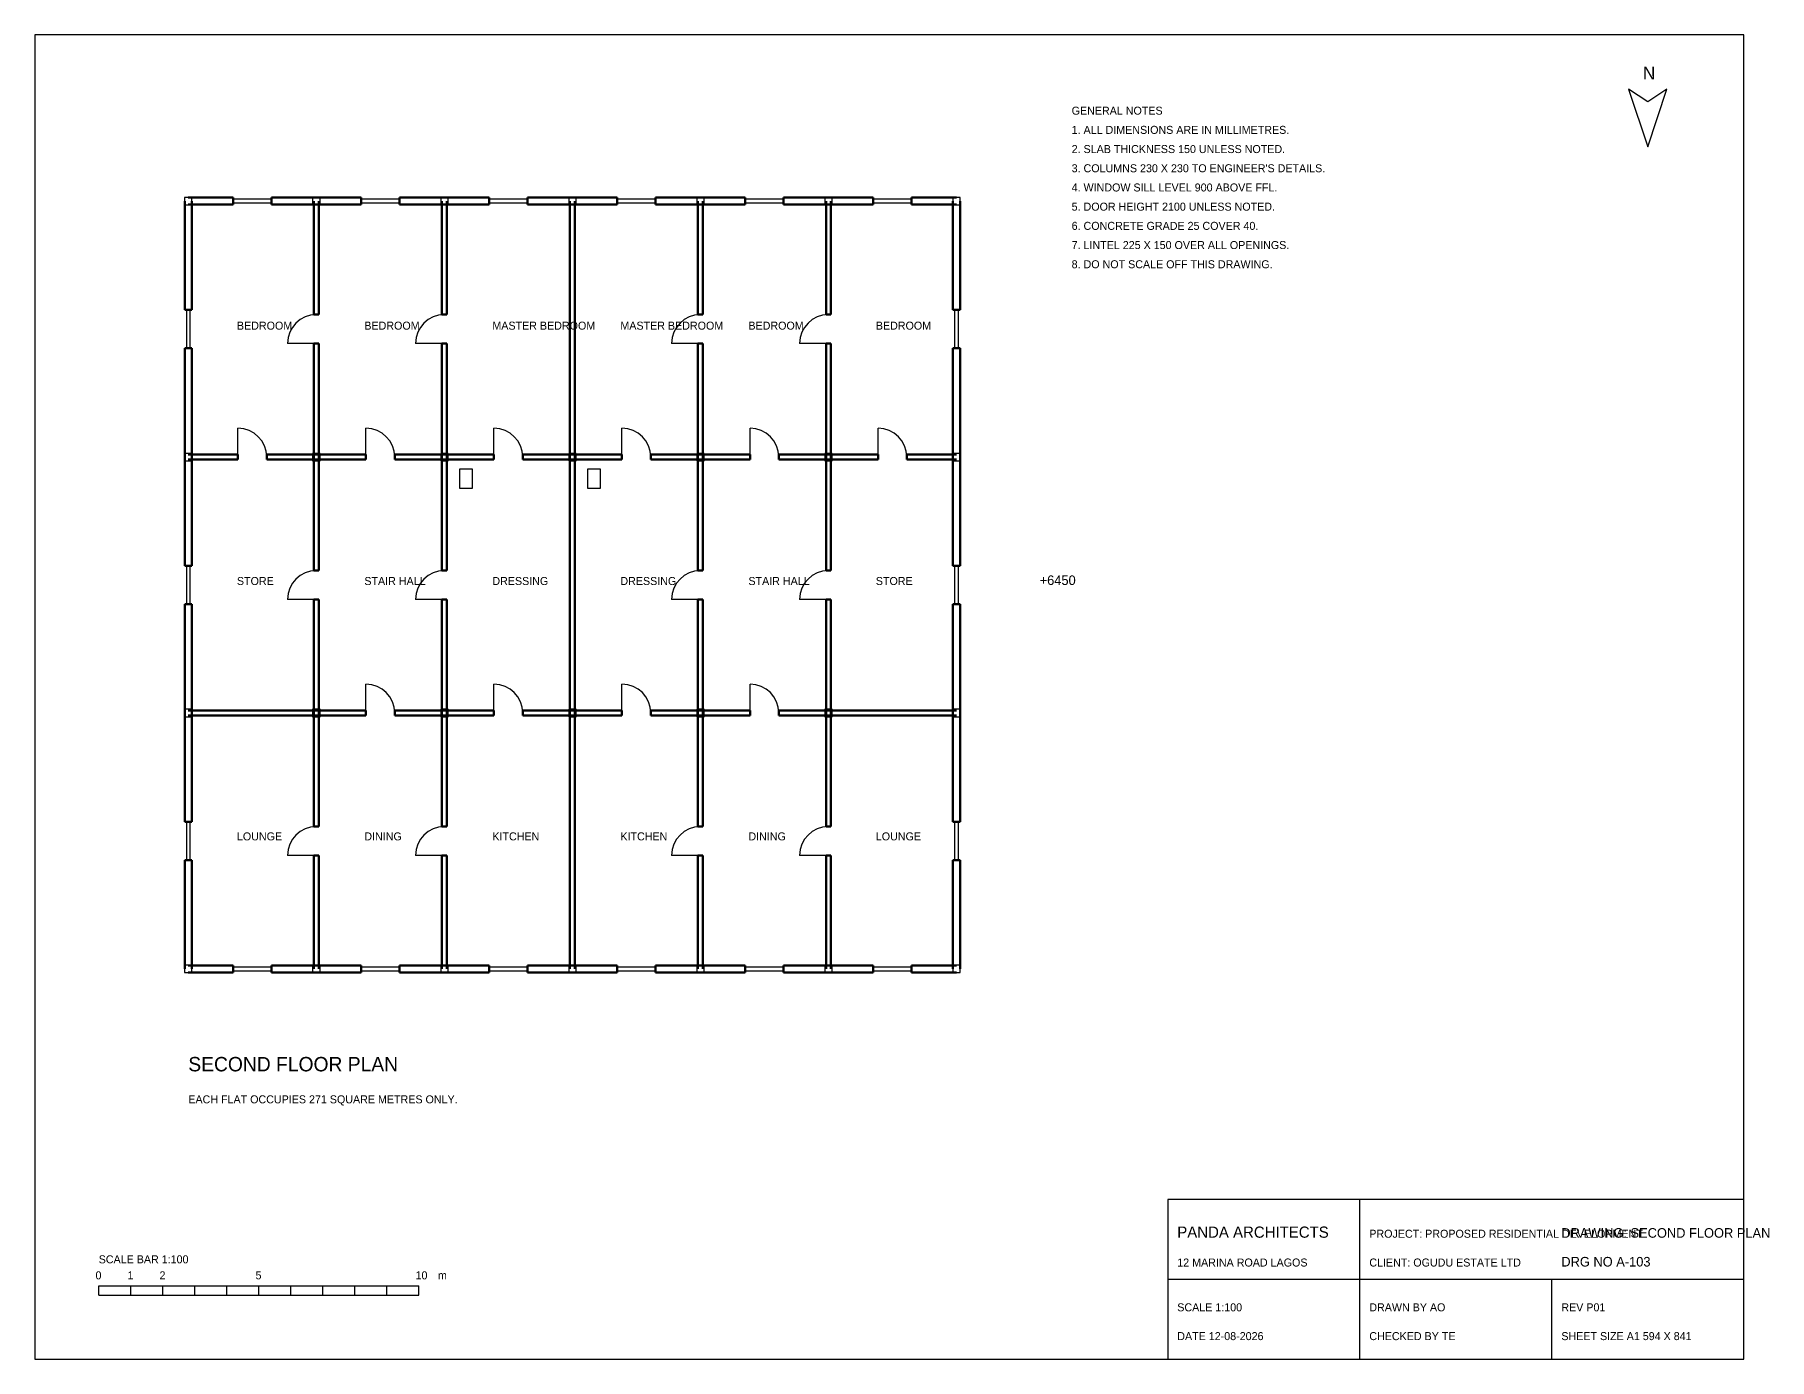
# Model space of a CAD drawing. Header units: millimetres. Extents: x 0 to 343400, y -12200 to 29200.
# Drawn here: x 118800 to 172998, y -12200 to 29200 of the extents above; entities that cross this region are included whole.
import ezdxf

# ---------------------------------------------------------------- set-up
doc = ezdxf.new("R2010")
doc.units = ezdxf.units.MM
doc.layers.get('0').update_dxf_attribs({"color": 1, "linetype": 'CONTINUOUS'})
for name, color, linetype in [('COLUMN', 5, 'CONTINUOUS'), ('DOOR', 3, 'CONTINUOUS'), ('SANITARY', 7, 'CONTINUOUS'), ('TEXT', 6, 'CONTINUOUS'), ('WALL', 4, 'CONTINUOUS'), ('WIND', 2, 'CONTINUOUS')]:
    doc.layers.add(name, color=color, linetype=linetype)

# ---------------------------------------------------------------- blocks, each defined once
blk = doc.blocks.new('TITLEBLOCK-A1')
for p, q in [((6000, 0), (6000, 5000)), ((0, 2500), (18000, 2500)), ((12000, 0), (12000, 2500))]:
    blk.add_line(p, q)
blk.add_lwpolyline([(0, 0), (18000, 0), (18000, 5000), (0, 5000)], close=True)
for s, height, p in [('PANDA ARCHITECTS', 350, (300, 3800)), ('PROJECT: PROPOSED RESIDENTIAL DEVELOPMENT', 250, (6300, 3800)), ('12 MARINA ROAD LAGOS', 250, (300, 2900)), ('CLIENT: OGUDU ESTATE LTD', 250, (6300, 2900)), ('SCALE 1:100', 250, (300, 1500)), ('DRAWN BY AO', 250, (6300, 1500)), ('REV P01', 250, (12300, 1500)), ('DATE 12-08-2026', 250, (300, 600)), ('CHECKED BY TE', 250, (6300, 600)), ('SHEET SIZE A1 594 X 841', 250, (12300, 600))]:
    blk.add_text(s, height=height).set_placement(p)

msp = doc.modelspace()

# ---------------------------------------------------------------- linework, layer by layer
for p, q in [((172200, 29200), (118800, 29200)), ((118800, 29200), (118800, -12200)), ((172200, -12200), (172200, 29200)), ((120800, -9900), (130800, -9900)), ((120800, -10200), (120800, -9900)), ((120800, -10200), (130800, -10200)), ((121800, -10200), (121800, -9900)), ((122800, -10200), (122800, -9900)), ((123800, -10200), (123800, -9900)), ((124800, -10200), (124800, -9900)), ((125800, -10200), (125800, -9900)), ((126800, -10200), (126800, -9900)), ((127800, -10200), (127800, -9900)), ((128800, -10200), (128800, -9900)), ((129800, -10200), (129800, -9900)), ((130800, -10200), (130800, -9900)), ((118800, -12200), (172200, -12200))]:
    msp.add_line(p, q)
msp.add_lwpolyline([(169200, 25700), (169800, 27500), (169200, 27100), (168600, 27500)], close=True)
at = {"layer": 'COLUMN'}
for points in [[(123485, 23885), (123715, 23885), (123715, 24115), (123485, 24115)], [(127485, 23885), (127715, 23885), (127715, 24115), (127485, 24115)], [(131485, 23885), (131715, 23885), (131715, 24115), (131485, 24115)], [(135485, 23885), (135715, 23885), (135715, 24115), (135485, 24115)], [(139485, 23885), (139715, 23885), (139715, 24115), (139485, 24115)], [(143485, 23885), (143715, 23885), (143715, 24115), (143485, 24115)], [(147485, 23885), (147715, 23885), (147715, 24115), (147485, 24115)], [(123485, 15885), (123715, 15885), (123715, 16115), (123485, 16115)], [(127485, 15885), (127715, 15885), (127715, 16115), (127485, 16115)], [(131485, 15885), (131715, 15885), (131715, 16115), (131485, 16115)], [(135485, 15885), (135715, 15885), (135715, 16115), (135485, 16115)], [(139485, 15885), (139715, 15885), (139715, 16115), (139485, 16115)], [(143485, 15885), (143715, 15885), (143715, 16115), (143485, 16115)], [(147485, 15885), (147715, 15885), (147715, 16115), (147485, 16115)], [(123485, 7885), (123715, 7885), (123715, 8115), (123485, 8115)], [(127485, 7885), (127715, 7885), (127715, 8115), (127485, 8115)], [(131485, 7885), (131715, 7885), (131715, 8115), (131485, 8115)], [(135485, 7885), (135715, 7885), (135715, 8115), (135485, 8115)], [(139485, 7885), (139715, 7885), (139715, 8115), (139485, 8115)], [(143485, 7885), (143715, 7885), (143715, 8115), (143485, 8115)], [(147485, 7885), (147715, 7885), (147715, 8115), (147485, 8115)], [(123485, -115), (123715, -115), (123715, 115), (123485, 115)], [(127485, -115), (127715, -115), (127715, 115), (127485, 115)], [(131485, -115), (131715, -115), (131715, 115), (131485, 115)], [(135485, -115), (135715, -115), (135715, 115), (135485, 115)], [(139485, -115), (139715, -115), (139715, 115), (139485, 115)], [(143485, -115), (143715, -115), (143715, 115), (143485, 115)], [(147485, -115), (147715, -115), (147715, 115), (147485, 115)]]:
    msp.add_lwpolyline(points, close=True, dxfattribs=at)
at = {"layer": 'DOOR'}
for p, q in [((127600, 19550), (126700, 19550)), ((131600, 19550), (130700, 19550)), ((139600, 19550), (138700, 19550)), ((143600, 19550), (142700, 19550)), ((125150, 16000), (125150, 16900)), ((129150, 16000), (129150, 16900)), ((133150, 16000), (133150, 16900)), ((137150, 16000), (137150, 16900)), ((141150, 16000), (141150, 16900)), ((145150, 16000), (145150, 16900)), ((127600, 11550), (126700, 11550)), ((131600, 11550), (130700, 11550)), ((139600, 11550), (138700, 11550)), ((143600, 11550), (142700, 11550)), ((129150, 8000), (129150, 8900)), ((133150, 8000), (133150, 8900)), ((137150, 8000), (137150, 8900)), ((141150, 8000), (141150, 8900)), ((127600, 3550), (126700, 3550)), ((131600, 3550), (130700, 3550)), ((139600, 3550), (138700, 3550)), ((143600, 3550), (142700, 3550))]:
    msp.add_line(p, q, dxfattribs=at)
for centre, start, end in [((127600, 19550), 90, 180), ((131600, 19550), 90, 180), ((139600, 19550), 90, 180), ((143600, 19550), 90, 180), ((125150, 16000), 0, 90), ((129150, 16000), 0, 90), ((133150, 16000), 0, 90), ((137150, 16000), 0, 90), ((141150, 16000), 0, 90), ((145150, 16000), 0, 90), ((127600, 11550), 90, 180), ((131600, 11550), 90, 180), ((139600, 11550), 90, 180), ((143600, 11550), 90, 180), ((129150, 8000), 0, 90), ((133150, 8000), 0, 90), ((137150, 8000), 0, 90), ((141150, 8000), 0, 90), ((127600, 3550), 90, 180), ((131600, 3550), 90, 180), ((139600, 3550), 90, 180), ((143600, 3550), 90, 180)]:
    msp.add_arc(centre, 900, start, end, dxfattribs=at)
at = {"layer": 'SANITARY'}
for points in [[(132075, 15025), (132475, 15025), (132475, 15625), (132075, 15625)], [(136075, 15025), (136475, 15025), (136475, 15625), (136075, 15625)]]:
    msp.add_lwpolyline(points, close=True, dxfattribs=at)
at = {"layer": 'WALL', "lineweight": 50}
for p, q in [((123487.5, 20600), (123487.5, 24000)), ((125000, 24112.5), (123600, 24112.5)), ((123600, 23887.5), (125000, 23887.5)), ((123712.5, 24000), (123712.5, 20600)), ((125000, 23887.5), (125000, 24112.5)), ((127600, 24112.5), (126200, 24112.5)), ((126200, 23887.5), (126200, 24112.5)), ((126200, 23887.5), (127600, 23887.5)), ((127525, 20450), (127525, 24000)), ((129000, 24112.5), (127600, 24112.5)), ((127600, 23887.5), (129000, 23887.5)), ((127675, 24000), (127675, 20450)), ((129000, 23887.5), (129000, 24112.5)), ((131600, 24112.5), (130200, 24112.5)), ((130200, 23887.5), (130200, 24112.5)), ((130200, 23887.5), (131600, 23887.5)), ((131525, 20450), (131525, 24000)), ((133000, 24112.5), (131600, 24112.5)), ((131600, 23887.5), (133000, 23887.5)), ((131675, 24000), (131675, 20450)), ((133000, 23887.5), (133000, 24112.5)), ((135600, 24112.5), (134200, 24112.5)), ((134200, 23887.5), (134200, 24112.5)), ((134200, 23887.5), (135600, 23887.5)), ((135525, 16000), (135525, 24000)), ((137000, 24112.5), (135600, 24112.5)), ((135600, 23887.5), (137000, 23887.5)), ((135675, 24000), (135675, 16000)), ((137000, 23887.5), (137000, 24112.5)), ((139600, 24112.5), (138200, 24112.5)), ((138200, 23887.5), (138200, 24112.5)), ((138200, 23887.5), (139600, 23887.5)), ((139525, 20450), (139525, 24000)), ((141000, 24112.5), (139600, 24112.5)), ((139600, 23887.5), (141000, 23887.5)), ((139675, 24000), (139675, 20450)), ((141000, 23887.5), (141000, 24112.5)), ((143600, 24112.5), (142200, 24112.5)), ((142200, 23887.5), (142200, 24112.5)), ((142200, 23887.5), (143600, 23887.5)), ((143525, 20450), (143525, 24000)), ((145000, 24112.5), (143600, 24112.5)), ((143600, 23887.5), (145000, 23887.5)), ((143675, 24000), (143675, 20450)), ((145000, 23887.5), (145000, 24112.5)), ((147600, 24112.5), (146200, 24112.5)), ((146200, 23887.5), (146200, 24112.5)), ((146200, 23887.5), (147600, 23887.5)), ((147487.5, 20600), (147487.5, 24000)), ((147712.5, 24000), (147712.5, 20600)), ((123487.5, 20600), (123712.5, 20600)), ((147487.5, 20600), (147712.5, 20600)), ((127525, 20450), (127675, 20450)), ((131525, 20450), (131675, 20450)), ((139525, 20450), (139675, 20450)), ((143525, 20450), (143675, 20450)), ((127525, 16000), (127525, 19550)), ((127525, 19550), (127675, 19550)), ((127675, 19550), (127675, 16000)), ((131525, 16000), (131525, 19550)), ((131525, 19550), (131675, 19550)), ((131675, 19550), (131675, 16000)), ((139525, 16000), (139525, 19550)), ((139525, 19550), (139675, 19550)), ((139675, 19550), (139675, 16000)), ((143525, 16000), (143525, 19550)), ((143525, 19550), (143675, 19550)), ((143675, 19550), (143675, 16000)), ((123487.5, 16000), (123487.5, 19400)), ((123487.5, 19400), (123712.5, 19400)), ((123712.5, 19400), (123712.5, 16000)), ((147487.5, 16000), (147487.5, 19400)), ((147487.5, 19400), (147712.5, 19400)), ((147712.5, 19400), (147712.5, 16000)), ((123487.5, 12600), (123487.5, 16000)), ((125150, 16075), (123600, 16075)), ((123600, 15925), (125150, 15925)), ((123712.5, 16000), (123712.5, 12600)), ((125150, 15925), (125150, 16075)), ((127600, 16075), (126050, 16075)), ((126050, 15925), (126050, 16075)), ((126050, 15925), (127600, 15925)), ((127525, 12450), (127525, 16000)), ((129150, 16075), (127600, 16075)), ((127600, 15925), (129150, 15925)), ((127675, 16000), (127675, 12450)), ((129150, 15925), (129150, 16075)), ((131600, 16075), (130050, 16075)), ((130050, 15925), (130050, 16075)), ((130050, 15925), (131600, 15925)), ((131525, 12450), (131525, 16000)), ((133150, 16075), (131600, 16075)), ((131600, 15925), (133150, 15925)), ((131675, 16000), (131675, 12450)), ((133150, 15925), (133150, 16075)), ((135600, 16075), (134050, 16075)), ((134050, 15925), (134050, 16075)), ((134050, 15925), (135600, 15925)), ((135525, 8000), (135525, 16000)), ((137150, 16075), (135600, 16075)), ((135600, 15925), (137150, 15925)), ((135675, 16000), (135675, 8000)), ((137150, 15925), (137150, 16075)), ((139600, 16075), (138050, 16075)), ((138050, 15925), (138050, 16075)), ((138050, 15925), (139600, 15925)), ((139525, 12450), (139525, 16000)), ((141150, 16075), (139600, 16075)), ((139600, 15925), (141150, 15925)), ((139675, 16000), (139675, 12450)), ((141150, 15925), (141150, 16075)), ((143600, 16075), (142050, 16075)), ((142050, 15925), (142050, 16075)), ((142050, 15925), (143600, 15925)), ((143525, 12450), (143525, 16000)), ((145150, 16075), (143600, 16075)), ((143600, 15925), (145150, 15925)), ((143675, 16000), (143675, 12450)), ((145150, 15925), (145150, 16075)), ((147600, 16075), (146050, 16075)), ((146050, 15925), (146050, 16075)), ((146050, 15925), (147600, 15925)), ((147487.5, 12600), (147487.5, 16000)), ((147712.5, 16000), (147712.5, 12600)), ((123487.5, 12600), (123712.5, 12600)), ((147487.5, 12600), (147712.5, 12600)), ((127525, 12450), (127675, 12450)), ((131525, 12450), (131675, 12450)), ((139525, 12450), (139675, 12450)), ((143525, 12450), (143675, 12450)), ((123487.5, 8000), (123487.5, 11400)), ((123487.5, 11400), (123712.5, 11400)), ((123712.5, 11400), (123712.5, 8000)), ((127525, 8000), (127525, 11550)), ((127525, 11550), (127675, 11550)), ((127675, 11550), (127675, 8000)), ((131525, 8000), (131525, 11550)), ((131525, 11550), (131675, 11550)), ((131675, 11550), (131675, 8000)), ((139525, 8000), (139525, 11550)), ((139525, 11550), (139675, 11550)), ((139675, 11550), (139675, 8000)), ((143525, 8000), (143525, 11550)), ((143525, 11550), (143675, 11550)), ((143675, 11550), (143675, 8000)), ((147487.5, 8000), (147487.5, 11400)), ((147487.5, 11400), (147712.5, 11400)), ((147712.5, 11400), (147712.5, 8000)), ((123487.5, 4600), (123487.5, 8000)), ((127600, 8075), (123600, 8075)), ((123600, 7925), (127600, 7925)), ((123712.5, 8000), (123712.5, 4600)), ((127525, 4450), (127525, 8000)), ((129150, 8075), (127600, 8075)), ((127600, 7925), (129150, 7925)), ((127675, 8000), (127675, 4450)), ((129150, 7925), (129150, 8075)), ((131600, 8075), (130050, 8075)), ((130050, 7925), (130050, 8075)), ((130050, 7925), (131600, 7925)), ((131525, 4450), (131525, 8000)), ((133150, 8075), (131600, 8075)), ((131600, 7925), (133150, 7925)), ((131675, 8000), (131675, 4450)), ((133150, 7925), (133150, 8075)), ((135600, 8075), (134050, 8075)), ((134050, 7925), (134050, 8075)), ((134050, 7925), (135600, 7925)), ((135525, 0), (135525, 8000)), ((137150, 8075), (135600, 8075)), ((135600, 7925), (137150, 7925)), ((135675, 8000), (135675, 0)), ((137150, 7925), (137150, 8075)), ((139600, 8075), (138050, 8075)), ((138050, 7925), (138050, 8075)), ((138050, 7925), (139600, 7925)), ((139525, 4450), (139525, 8000)), ((141150, 8075), (139600, 8075)), ((139600, 7925), (141150, 7925)), ((139675, 8000), (139675, 4450)), ((141150, 7925), (141150, 8075)), ((143600, 8075), (142050, 8075)), ((142050, 7925), (142050, 8075)), ((142050, 7925), (143600, 7925)), ((143525, 4450), (143525, 8000)), ((147600, 8075), (143600, 8075)), ((143600, 7925), (147600, 7925)), ((143675, 8000), (143675, 4450)), ((147487.5, 4600), (147487.5, 8000)), ((147712.5, 8000), (147712.5, 4600)), ((123487.5, 4600), (123712.5, 4600)), ((127525, 4450), (127675, 4450)), ((131525, 4450), (131675, 4450)), ((139525, 4450), (139675, 4450)), ((143525, 4450), (143675, 4450)), ((147487.5, 4600), (147712.5, 4600)), ((123487.5, 0), (123487.5, 3400)), ((123487.5, 3400), (123712.5, 3400)), ((123712.5, 3400), (123712.5, 0)), ((127525, 0), (127525, 3550)), ((127525, 3550), (127675, 3550)), ((127675, 3550), (127675, 0)), ((131525, 0), (131525, 3550)), ((131525, 3550), (131675, 3550)), ((131675, 3550), (131675, 0)), ((139525, 0), (139525, 3550)), ((139525, 3550), (139675, 3550)), ((139675, 3550), (139675, 0)), ((143525, 0), (143525, 3550)), ((143525, 3550), (143675, 3550)), ((143675, 3550), (143675, 0)), ((147487.5, 0), (147487.5, 3400)), ((147487.5, 3400), (147712.5, 3400)), ((147712.5, 3400), (147712.5, 0)), ((125000, 112.5), (123600, 112.5)), ((125000, -112.5), (125000, 112.5)), ((127600, 112.5), (126200, 112.5)), ((126200, -112.5), (126200, 112.5)), ((129000, 112.5), (127600, 112.5)), ((129000, -112.5), (129000, 112.5)), ((131600, 112.5), (130200, 112.5)), ((130200, -112.5), (130200, 112.5)), ((133000, 112.5), (131600, 112.5)), ((133000, -112.5), (133000, 112.5)), ((135600, 112.5), (134200, 112.5)), ((134200, -112.5), (134200, 112.5)), ((137000, 112.5), (135600, 112.5)), ((137000, -112.5), (137000, 112.5)), ((139600, 112.5), (138200, 112.5)), ((138200, -112.5), (138200, 112.5)), ((141000, 112.5), (139600, 112.5)), ((141000, -112.5), (141000, 112.5)), ((143600, 112.5), (142200, 112.5)), ((142200, -112.5), (142200, 112.5)), ((145000, 112.5), (143600, 112.5)), ((145000, -112.5), (145000, 112.5)), ((147600, 112.5), (146200, 112.5)), ((146200, -112.5), (146200, 112.5)), ((123600, -112.5), (125000, -112.5)), ((126200, -112.5), (127600, -112.5)), ((127600, -112.5), (129000, -112.5)), ((130200, -112.5), (131600, -112.5)), ((131600, -112.5), (133000, -112.5)), ((134200, -112.5), (135600, -112.5)), ((135600, -112.5), (137000, -112.5)), ((138200, -112.5), (139600, -112.5)), ((139600, -112.5), (141000, -112.5)), ((142200, -112.5), (143600, -112.5)), ((143600, -112.5), (145000, -112.5)), ((146200, -112.5), (147600, -112.5))]:
    msp.add_line(p, q, dxfattribs=at)
at = {"layer": 'WIND'}
for points in [[(125000, 23940), (126200, 23940), (126200, 24060), (125000, 24060)], [(129000, 23940), (130200, 23940), (130200, 24060), (129000, 24060)], [(133000, 23940), (134200, 23940), (134200, 24060), (133000, 24060)], [(137000, 23940), (138200, 23940), (138200, 24060), (137000, 24060)], [(141000, 23940), (142200, 23940), (142200, 24060), (141000, 24060)], [(145000, 23940), (146200, 23940), (146200, 24060), (145000, 24060)], [(123540, 19400), (123660, 19400), (123660, 20600), (123540, 20600)], [(147540, 19400), (147660, 19400), (147660, 20600), (147540, 20600)], [(123540, 11400), (123660, 11400), (123660, 12600), (123540, 12600)], [(147540, 11400), (147660, 11400), (147660, 12600), (147540, 12600)], [(123540, 3400), (123660, 3400), (123660, 4600), (123540, 4600)], [(147540, 3400), (147660, 3400), (147660, 4600), (147540, 4600)], [(125000, -60), (126200, -60), (126200, 60), (125000, 60)], [(129000, -60), (130200, -60), (130200, 60), (129000, 60)], [(133000, -60), (134200, -60), (134200, 60), (133000, 60)], [(137000, -60), (138200, -60), (138200, 60), (137000, 60)], [(141000, -60), (142200, -60), (142200, 60), (141000, 60)], [(145000, -60), (146200, -60), (146200, 60), (145000, 60)]]:
    msp.add_lwpolyline(points, close=True, dxfattribs=at)

# ---------------------------------------------------------------- block references
msp.add_blockref('TITLEBLOCK-A1', (154200, -12200))

# ---------------------------------------------------------------- texts
for s, height, p in [('N', 400, (169050, 27800)), ('GENERAL NOTES', 250, (151200, 26700)), ('1. ALL DIMENSIONS ARE IN MILLIMETRES.', 250, (151200, 26100)), ('2. SLAB THICKNESS 150 UNLESS NOTED.', 250, (151200, 25500)), ("3. COLUMNS 230 X 230 TO ENGINEER'S DETAILS.", 250, (151200, 24900)), ('4. WINDOW SILL LEVEL 900 ABOVE FFL.', 250, (151200, 24300)), ('5. DOOR HEIGHT 2100 UNLESS NOTED.', 250, (151200, 23700)), ('6. CONCRETE GRADE 25 COVER 40.', 250, (151200, 23100)), ('7. LINTEL 225 X 150 OVER ALL OPENINGS.', 250, (151200, 22500)), ('8. DO NOT SCALE OFF THIS DRAWING.', 250, (151200, 21900)), ('DRAWING: SECOND FLOOR PLAN', 300, (166500, -8400)), ('SCALE BAR 1:100', 250, (120800, -9200)), ('DRG NO A-103', 300, (166500, -9300)), ('0', 250, (120700, -9700)), ('1', 250, (121700, -9700)), ('2', 250, (122700, -9700)), ('5', 250, (125700, -9700)), ('10', 250, (130700, -9700)), ('m', 250, (131400, -9700))]:
    msp.add_text(s, height=height).set_placement(p)
at = {"layer": 'TEXT'}
for s, height, p in [('BEDROOM', 250, (125118.8, 19981.2)), ('BEDROOM', 250, (129100, 19981.2)), ('MASTER BEDROOM', 250, (133100, 19981.2)), ('MASTER BEDROOM', 250, (137100, 19981.2)), ('BEDROOM', 250, (141100, 19981.2)), ('BEDROOM', 250, (145081.2, 19981.2)), ('STORE', 250, (125118.8, 12000)), ('STAIR HALL', 250, (129100, 12000)), ('DRESSING', 250, (133100, 12000)), ('DRESSING', 250, (137100, 12000)), ('STAIR HALL', 250, (141100, 12000)), ('STORE', 250, (145081.2, 12000)), ('+6450', 300, (150200, 12000)), ('LOUNGE', 250, (125118.8, 4018.8)), ('DINING', 250, (129100, 4018.8)), ('KITCHEN', 250, (133100, 4018.8)), ('KITCHEN', 250, (137100, 4018.8)), ('DINING', 250, (141100, 4018.8)), ('LOUNGE', 250, (145081.2, 4018.8)), ('SECOND FLOOR PLAN', 450, (123600, -3200)), ('EACH FLAT OCCUPIES 271 SQUARE METRES ONLY.', 250, (123600, -4200))]:
    msp.add_text(s, height=height, dxfattribs=at).set_placement(p)

doc.saveas('drawing.dxf')
